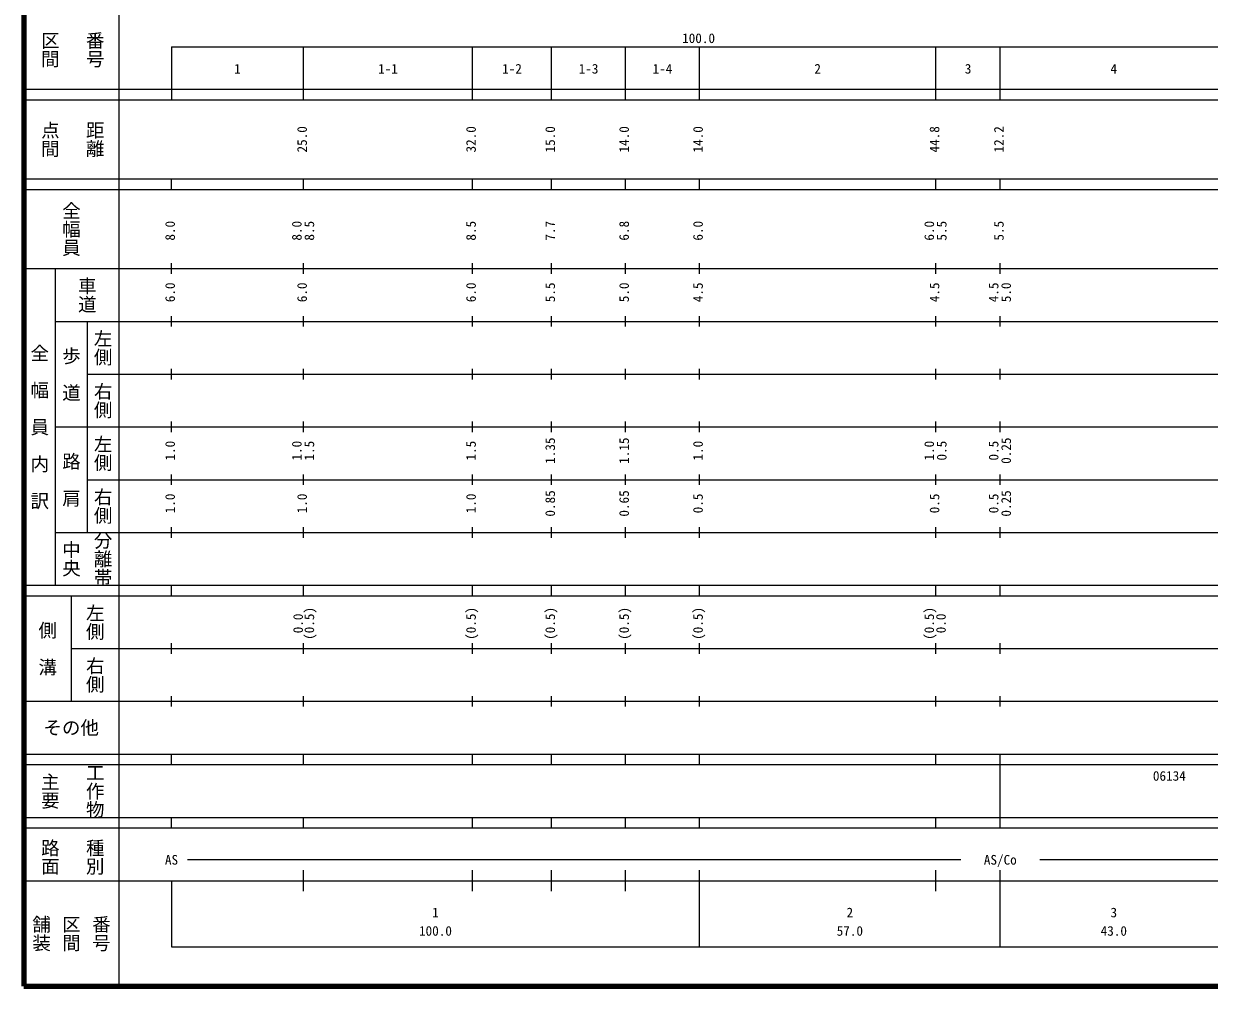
# Model space of a CAD drawing. Units: millimetres on the paper, enlarged 1000 times. Extents: x 40000 to 680000, y 20000 to 380000.
# Drawn here: x 40000 to 264591, y 20000 to 202409 of the extents above; entities that cross this region are included whole.
import ezdxf
from ezdxf.enums import TextEntityAlignment as Align

# ---------------------------------------------------------------- set-up
doc = ezdxf.new("R2010")
doc.units = ezdxf.units.MM
doc.header["$LTSCALE"] = 1000
doc.layers.add('M-TTL', color=2, linetype='Continuous', lineweight=140)
doc.layers.add('M-TTL-BAND', color=7, linetype='Continuous', lineweight=25)
doc.styles.add('@ＭＳ ゴシック', font='')
doc.styles.add('ＭＳ ゴシック', font='')
doc.styles.get('@ＭＳ ゴシック').set_extended_font_data('@MS Gothic')
doc.styles.get('ＭＳ ゴシック').set_extended_font_data('MS Gothic')

msp = doc.modelspace()

# ---------------------------------------------------------------- linework, layer by layer
at = {"layer": 'M-TTL'}
for p, q in [((40000, 380000), (40000, 20000)), ((40000, 20000), (680000, 20000))]:
    msp.add_line(p, q, dxfattribs=at)
at = {"layer": 'M-TTL-BAND'}
for p, q in [((58000, 370000), (58000, 20000)), ((68000, 198000), (579000, 198000)), ((68000, 198000), (68000, 188000)), ((93000, 188000), (93000, 198000)), ((125000, 188000), (125000, 198000)), ((140000, 188000), (140000, 198000)), ((154000, 188000), (154000, 198000)), ((168000, 188000), (168000, 198000)), ((212800, 188000), (212800, 198000)), ((225000, 188000), (225000, 198000)), ((40000, 190000), (579000, 190000)), ((40000, 188000), (579000, 188000)), ((40000, 173000), (579000, 173000)), ((68000, 171000), (68000, 173000)), ((93000, 171000), (93000, 173000)), ((125000, 171000), (125000, 173000)), ((140000, 171000), (140000, 173000)), ((154000, 171000), (154000, 173000)), ((168000, 171000), (168000, 173000)), ((212800, 171000), (212800, 173000)), ((225000, 171000), (225000, 173000)), ((40000, 171000), (579000, 171000)), ((40000, 156000), (579000, 156000)), ((46000, 96000), (46000, 156000)), ((68000, 155000), (68000, 157000)), ((93000, 155000), (93000, 157000)), ((125000, 155000), (125000, 157000)), ((140000, 155000), (140000, 157000)), ((154000, 155000), (154000, 157000)), ((168000, 155000), (168000, 157000)), ((212800, 155000), (212800, 157000)), ((225000, 155000), (225000, 157000)), ((46000, 146000), (579000, 146000)), ((52000, 146000), (52000, 106000)), ((68000, 145000), (68000, 147000)), ((93000, 145000), (93000, 147000)), ((125000, 145000), (125000, 147000)), ((140000, 145000), (140000, 147000)), ((154000, 145000), (154000, 147000)), ((168000, 145000), (168000, 147000)), ((212800, 145000), (212800, 147000)), ((225000, 145000), (225000, 147000)), ((52000, 136000), (579000, 136000)), ((68000, 135000), (68000, 137000)), ((93000, 135000), (93000, 137000)), ((125000, 135000), (125000, 137000)), ((140000, 135000), (140000, 137000)), ((154000, 135000), (154000, 137000)), ((168000, 135000), (168000, 137000)), ((212800, 135000), (212800, 137000)), ((225000, 135000), (225000, 137000)), ((46000, 126000), (579000, 126000)), ((68000, 125000), (68000, 127000)), ((93000, 125000), (93000, 127000)), ((125000, 125000), (125000, 127000)), ((140000, 125000), (140000, 127000)), ((154000, 125000), (154000, 127000)), ((168000, 125000), (168000, 127000)), ((212800, 125000), (212800, 127000)), ((225000, 125000), (225000, 127000)), ((68000, 115000), (68000, 117000)), ((93000, 115000), (93000, 117000)), ((125000, 115000), (125000, 117000)), ((140000, 115000), (140000, 117000)), ((154000, 115000), (154000, 117000)), ((168000, 115000), (168000, 117000)), ((212800, 115000), (212800, 117000)), ((225000, 115000), (225000, 117000)), ((52000, 116000), (579000, 116000)), ((46000, 106000), (579000, 106000)), ((68000, 105000), (68000, 107000)), ((93000, 105000), (93000, 107000)), ((125000, 105000), (125000, 107000)), ((140000, 105000), (140000, 107000)), ((154000, 105000), (154000, 107000)), ((168000, 105000), (168000, 107000)), ((212800, 105000), (212800, 107000)), ((225000, 105000), (225000, 107000)), ((40000, 96000), (579000, 96000)), ((68000, 94000), (68000, 96000)), ((93000, 94000), (93000, 96000)), ((125000, 94000), (125000, 96000)), ((140000, 94000), (140000, 96000)), ((154000, 94000), (154000, 96000)), ((168000, 94000), (168000, 96000)), ((212800, 94000), (212800, 96000)), ((225000, 94000), (225000, 96000)), ((40000, 94000), (579000, 94000)), ((49000, 94000), (49000, 74000)), ((49000, 84000), (579000, 84000)), ((68000, 83000), (68000, 85000)), ((93000, 83000), (93000, 85000)), ((125000, 83000), (125000, 85000)), ((140000, 83000), (140000, 85000)), ((154000, 83000), (154000, 85000)), ((168000, 83000), (168000, 85000)), ((212800, 83000), (212800, 85000)), ((225000, 83000), (225000, 85000)), ((68000, 73000), (68000, 75000)), ((93000, 73000), (93000, 75000)), ((125000, 73000), (125000, 75000)), ((140000, 73000), (140000, 75000)), ((154000, 73000), (154000, 75000)), ((168000, 73000), (168000, 75000)), ((212800, 73000), (212800, 75000)), ((225000, 73000), (225000, 75000)), ((40000, 74000), (579000, 74000)), ((40000, 64000), (579000, 64000)), ((68000, 62000), (68000, 64000)), ((93000, 62000), (93000, 64000)), ((125000, 62000), (125000, 64000)), ((140000, 62000), (140000, 64000)), ((154000, 62000), (154000, 64000)), ((168000, 62000), (168000, 64000)), ((212800, 62000), (212800, 64000)), ((225000, 62000), (225000, 64000)), ((40000, 62000), (579000, 62000)), ((225000, 52000), (225000, 62000)), ((40000, 52000), (579000, 52000)), ((68000, 50000), (68000, 52000)), ((93000, 50000), (93000, 52000)), ((125000, 50000), (125000, 52000)), ((140000, 50000), (140000, 52000)), ((154000, 50000), (154000, 52000)), ((168000, 50000), (168000, 52000)), ((212800, 50000), (212800, 52000)), ((225000, 50000), (225000, 52000)), ((40000, 50000), (579000, 50000)), ((71000, 44000), (217500, 44000)), ((232500, 44000), (279300, 44000)), ((93000, 38000), (93000, 42000)), ((125000, 38000), (125000, 42000)), ((140000, 38000), (140000, 42000)), ((154000, 38000), (154000, 42000)), ((168000, 27500), (168000, 42000)), ((212800, 38000), (212800, 42000)), ((225000, 27500), (225000, 42000)), ((40000, 40000), (579000, 40000)), ((68000, 40000), (68000, 27500)), ((68000, 27500), (579000, 27500))]:
    msp.add_line(p, q, dxfattribs=at)

# ---------------------------------------------------------------- texts
at = {"layer": 'M-TTL-BAND', "style": '@ＭＳ ゴシック'}
for s, p in [('区間', (45000, 197500)), ('番号', (53500, 197500)), ('点間', (45000, 180500)), ('距離', (53500, 180500)), ('全幅員', (49000, 163500)), ('車道', (52000, 151000)), ('左側', (55000, 141000)), ('全\u3000幅\u3000員\u3000内\u3000訳', (43000, 126000)), ('歩\u3000道', (49000, 136000)), ('右側', (55000, 131000)), ('左側', (55000, 121000)), ('路\u3000肩', (49000, 116000)), ('右側', (55000, 111000)), ('分離帯', (55000, 101000)), ('中央', (49000, 101000)), ('左側', (53500, 89000)), ('側\u3000溝', (44500, 84000)), ('右側', (53500, 79000)), ('工作物', (53500, 57000)), ('主要', (45000, 57000)), ('路面', (45000, 44500)), ('種別', (53500, 44500)), ('舗装', (43333, 30000)), ('区間', (49000, 30000)), ('番号', (54667, 30000))]:
    msp.add_text(s, height=2566, rotation=270, dxfattribs=at).set_placement(p, align=Align.MIDDLE_CENTER)
at = {"layer": 'M-TTL-BAND', "style": 'ＭＳ ゴシック'}
for s, p in [('100.0', (167844, 198195)), ('1', (80500, 192405)), ('1-1', (109000, 192405)), ('1-2', (132500, 192405)), ('1-3', (147000, 192405)), ('1-4', (161000, 192405)), ('2', (190400, 192405)), ('3', (218900, 192405)), ('4', (246500, 192405)), ('AS/Co', (225000, 42500)), ('AS', (68000, 42500)), ('1', (118000, 32523)), ('2', (196500, 32523)), ('3', (246500, 32523)), ('100.0', (118000, 29033)), ('57.0', (196500, 29033)), ('43.0', (246500, 29033))]:
    msp.add_text(s, height=1833, dxfattribs=at).set_placement(p, align=Align.BOTTOM_CENTER)
for s, p in [('25.0', (94193, 180500)), ('32.0', (126193, 180500)), ('15.0', (141193, 180500)), ('14.0', (155193, 180500)), ('14.0', (169193, 180500)), ('44.8', (213993, 180500)), ('12.2', (226193, 180500)), ('8.0', (69193, 163174)), ('8.0', (93193, 163174)), ('8.5', (95563, 163174)), ('8.5', (126193, 163174)), ('7.7', (141193, 163174)), ('6.8', (155193, 163174)), ('6.0', (169193, 163174)), ('6.0', (212993, 163174)), ('5.5', (215363, 163174)), ('5.5', (226193, 163174)), ('6.0', (69193, 151500)), ('6.0', (94193, 151500)), ('6.0', (126193, 151500)), ('5.5', (141193, 151500)), ('5.0', (155193, 151500)), ('4.5', (169193, 151500)), ('4.5', (213993, 151500)), ('4.5', (225193, 151500)), ('5.0', (227563, 151500)), ('1.35', (141193, 121500)), ('1.15', (155193, 121500)), ('0.25', (227563, 121500)), ('1.0', (69193, 121500)), ('1.0', (93193, 121500)), ('1.5', (95563, 121500)), ('1.5', (126193, 121500)), ('1.0', (169193, 121500)), ('1.0', (212993, 121500)), ('0.5', (215363, 121500)), ('0.5', (225193, 121500)), ('1.0', (69193, 111500)), ('1.0', (94193, 111500)), ('1.0', (126193, 111500)), ('0.85', (141193, 111500)), ('0.65', (155193, 111500)), ('0.5', (169193, 111500)), ('0.5', (213993, 111500)), ('0.5', (225193, 111500)), ('0.25', (227563, 111500)), ('0.0', (93438, 88764)), ('(0.5)', (95563, 88764)), ('(0.5)', (126193, 88764)), ('(0.5)', (141193, 88764)), ('(0.5)', (155193, 88764)), ('(0.5)', (169193, 88764)), ('(0.5)', (212993, 88764)), ('0.0', (215215, 88764))]:
    msp.add_text(s, height=1833, rotation=90, dxfattribs=at).set_placement(p, align=Align.BOTTOM_CENTER)
msp.add_text('その他', height=2566, dxfattribs=at).set_placement((49000, 69000), align=Align.MIDDLE_CENTER)
msp.add_text('06134', height=1833, dxfattribs=at).set_placement((253909, 58405), align=Align.BOTTOM_LEFT)

doc.saveas('drawing.dxf')
